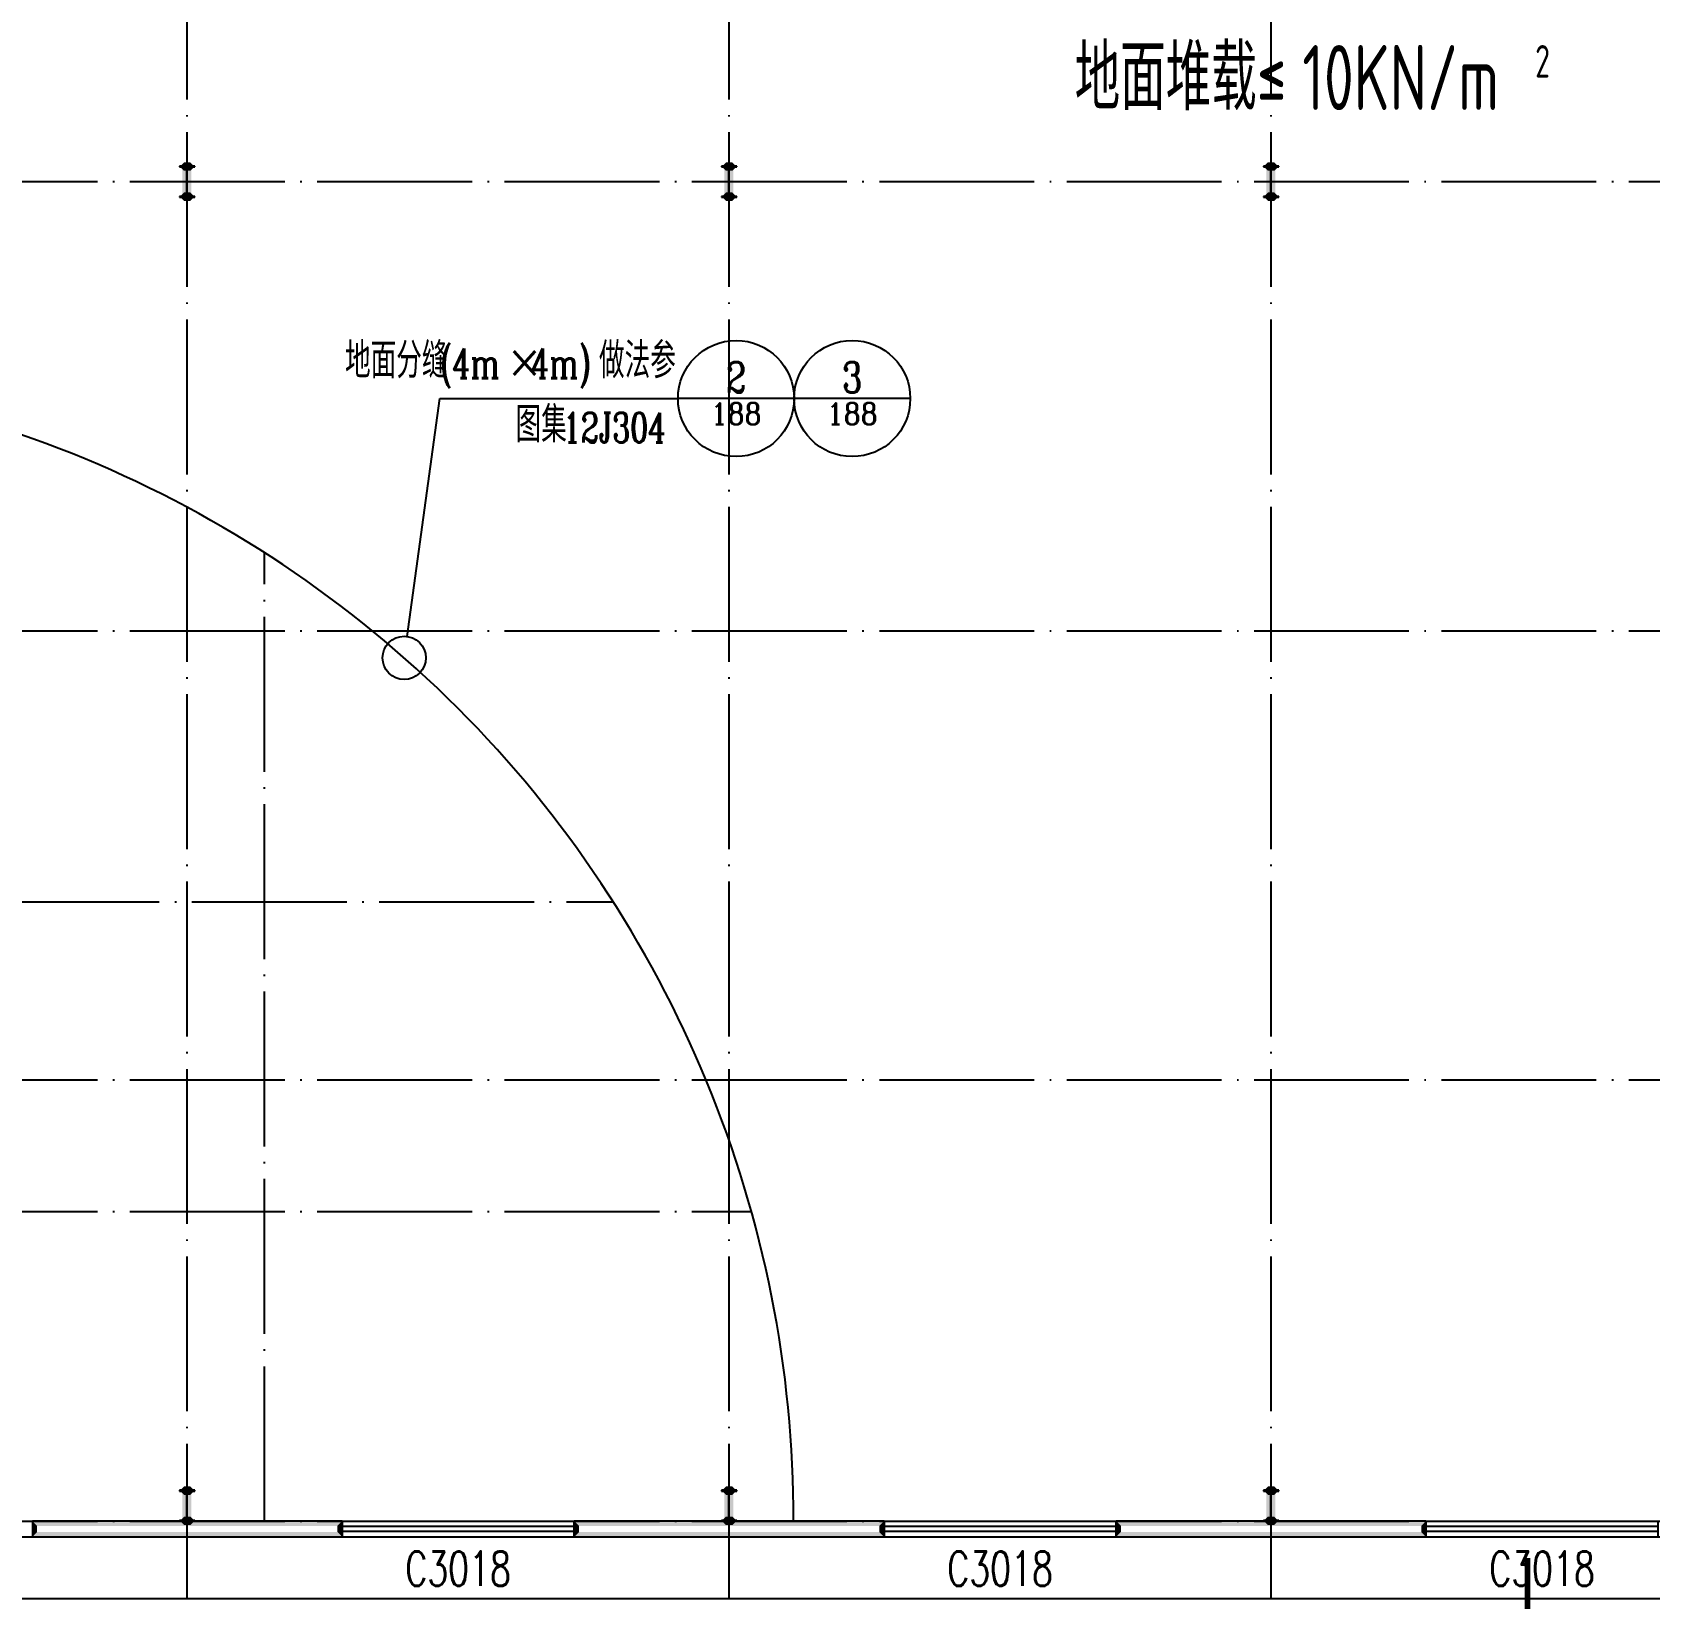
# Model space of a CAD drawing. Extents: x -21908402 to 2004492, y 83987 to 5079726.
# Drawn here: x 1838491 to 1859380, y 347578 to 367807 of the extents above; entities that cross this region are included whole.
import ezdxf
from ezdxf.enums import TextEntityAlignment as Align

# ---------------------------------------------------------------- set-up
doc = ezdxf.new("R2010")
doc.units = 0
doc.header["$LTSCALE"] = 1000
doc.linetypes.add('DOTE', pattern=[2.42, 2, -0.2, 0.02, -0.2])
doc.layers.get('0').update_dxf_attribs({"linetype": 'CONTINUOUS'})
for name, color, linetype in [('COLUMN', 9, 'CONTINUOUS'), ('DIM_IDEN', 3, 'CONTINUOUS'), ('DIM_SYMB', 3, 'CONTINUOUS'), ('DOTE', 1, 'DOTE'), ('GROUND', 2, 'CONTINUOUS'), ('PUB_TEXT', 7, 'CONTINUOUS'), ('PUB_WALL', 9, 'CONTINUOUS'), ('WALL', 6, 'CONTINUOUS'), ('WINDOW', 94, 'CONTINUOUS'), ('WINDOW_TEXT', 7, 'CONTINUOUS')]:
    doc.layers.add(name, color=color, linetype=linetype)
doc.styles.add('_TCH_LABEL', font='COMPLEX', dxfattribs={"bigfont": 'GBCBIG'})
doc.styles.add('_TCH_WINDOW', font='SIMPLEX', dxfattribs={"bigfont": 'GBCBIG'})
doc.styles.get("Standard").update_dxf_attribs({"font": 'tssdeng.shx', "width": 0.7, "bigfont": 'hztxt.shx'})

# ---------------------------------------------------------------- blocks, each defined once
blk = doc.blocks.new('$WINLIB2D$00000001')
at = {"color": 0}
for points in [[(-0.5, 0.5), (-0.5, -0.5)], [(-0.5, 0.5), (0.5, 0.5)], [(0.5, -0.5), (0.5, 0.5)], [(0.5, 0.1667), (-0.5, 0.1667)], [(0.5, -0.1667), (-0.5, -0.1667)], [(-0.5, -0.5), (0.5, -0.5)]]:
    blk.add_lwpolyline(points, dxfattribs=at)

msp = doc.modelspace()

# ---------------------------------------------------------------- hatches: boundary and pattern name
at = {"layer": 'COLUMN'}
for points in [[(1840391, 366078.4), (1840391, 366068.4), (1840451, 366128.4), (1840451, 366018.4)], [(1840391, 366068.4), (1840478.8, 366068.4), (1840503.7, 366128.4), (1840451, 366128.4)], [(1840591, 366078.4), (1840391, 366078.4), (1840451, 366018.4), (1840531, 366018.4)], [(1840489.8, 366063.4), (1840494.8, 366068.4), (1840470, 366128.4), (1840429.8, 366088.3)], [(1840489.8, 365693.4), (1840489.8, 366063.4), (1840429.8, 366088.3), (1840429.8, 365668.6)], [(1840494.8, 366068.4), (1840591, 366068.4), (1840531, 366128.4), (1840470, 366128.4)], [(1840478.8, 366068.4), (1840483.8, 366063.4), (1840543.8, 366088.3), (1840503.7, 366128.4)], [(1840483.8, 366063.4), (1840483.8, 365693.4), (1840543.8, 365668.6), (1840543.8, 366088.3)], [(1840591, 366068.4), (1840591, 366078.4), (1840531, 366018.4), (1840531, 366128.4)], [(1847391, 366078.4), (1847391, 366068.4), (1847451, 366128.4), (1847451, 366018.4)], [(1847391, 366068.4), (1847478.8, 366068.4), (1847503.7, 366128.4), (1847451, 366128.4)], [(1847591, 366078.4), (1847391, 366078.4), (1847451, 366018.4), (1847531, 366018.4)], [(1847489.8, 366063.4), (1847494.8, 366068.4), (1847470, 366128.4), (1847429.8, 366088.3)], [(1847489.8, 365693.4), (1847489.8, 366063.4), (1847429.8, 366088.3), (1847429.8, 365668.6)], [(1847494.8, 366068.4), (1847591, 366068.4), (1847531, 366128.4), (1847470, 366128.4)], [(1847478.8, 366068.4), (1847483.8, 366063.4), (1847543.8, 366088.3), (1847503.7, 366128.4)], [(1847483.8, 366063.4), (1847483.8, 365693.4), (1847543.8, 365668.6), (1847543.8, 366088.3)], [(1847591, 366068.4), (1847591, 366078.4), (1847531, 366018.4), (1847531, 366128.4)], [(1854391, 366078.4), (1854391, 366068.4), (1854451, 366128.4), (1854451, 366018.4)], [(1854391, 366068.4), (1854478.8, 366068.4), (1854503.7, 366128.4), (1854451, 366128.4)], [(1854591, 366078.4), (1854391, 366078.4), (1854451, 366018.4), (1854531, 366018.4)], [(1854489.8, 366063.4), (1854494.8, 366068.4), (1854470, 366128.4), (1854429.8, 366088.3)], [(1854489.8, 365693.4), (1854489.8, 366063.4), (1854429.8, 366088.3), (1854429.8, 365668.6)], [(1854494.8, 366068.4), (1854591, 366068.4), (1854531, 366128.4), (1854470, 366128.4)], [(1854478.8, 366068.4), (1854483.8, 366063.4), (1854543.8, 366088.3), (1854503.7, 366128.4)], [(1854483.8, 366063.4), (1854483.8, 365693.4), (1854543.8, 365668.6), (1854543.8, 366088.3)], [(1854591, 366068.4), (1854591, 366078.4), (1854531, 366018.4), (1854531, 366128.4)], [(1840391, 365678.4), (1840591, 365678.4), (1840531, 365738.4), (1840451, 365738.4)], [(1840391, 365688.4), (1840391, 365678.4), (1840451, 365738.4), (1840451, 365628.4)], [(1840478.8, 365688.4), (1840391, 365688.4), (1840451, 365628.4), (1840503.7, 365628.4)], [(1840494.8, 365688.4), (1840489.8, 365693.4), (1840429.8, 365668.6), (1840470, 365628.4)], [(1840591, 365688.4), (1840494.8, 365688.4), (1840470, 365628.4), (1840531, 365628.4)], [(1840483.8, 365693.4), (1840478.8, 365688.4), (1840503.7, 365628.4), (1840543.8, 365668.6)], [(1840591, 365678.4), (1840591, 365688.4), (1840531, 365628.4), (1840531, 365738.4)], [(1847391, 365678.4), (1847591, 365678.4), (1847531, 365738.4), (1847451, 365738.4)], [(1847391, 365688.4), (1847391, 365678.4), (1847451, 365738.4), (1847451, 365628.4)], [(1847478.8, 365688.4), (1847391, 365688.4), (1847451, 365628.4), (1847503.7, 365628.4)], [(1847494.8, 365688.4), (1847489.8, 365693.4), (1847429.8, 365668.6), (1847470, 365628.4)], [(1847591, 365688.4), (1847494.8, 365688.4), (1847470, 365628.4), (1847531, 365628.4)], [(1847483.8, 365693.4), (1847478.8, 365688.4), (1847503.7, 365628.4), (1847543.8, 365668.6)], [(1847591, 365678.4), (1847591, 365688.4), (1847531, 365628.4), (1847531, 365738.4)], [(1854391, 365678.4), (1854591, 365678.4), (1854531, 365738.4), (1854451, 365738.4)], [(1854391, 365688.4), (1854391, 365678.4), (1854451, 365738.4), (1854451, 365628.4)], [(1854478.8, 365688.4), (1854391, 365688.4), (1854451, 365628.4), (1854503.7, 365628.4)], [(1854494.8, 365688.4), (1854489.8, 365693.4), (1854429.8, 365668.6), (1854470, 365628.4)], [(1854591, 365688.4), (1854494.8, 365688.4), (1854470, 365628.4), (1854531, 365628.4)], [(1854483.8, 365693.4), (1854478.8, 365688.4), (1854503.7, 365628.4), (1854543.8, 365668.6)], [(1854591, 365678.4), (1854591, 365688.4), (1854531, 365628.4), (1854531, 365738.4)], [(1840391, 348978.4), (1840391, 348968.4), (1840451, 349028.4), (1840451, 348918.4)], [(1840391, 348968.4), (1840478.8, 348968.4), (1840503.7, 349028.4), (1840451, 349028.4)], [(1840591, 348978.4), (1840391, 348978.4), (1840451, 348918.4), (1840531, 348918.4)], [(1840489.8, 348963.4), (1840494.8, 348968.4), (1840470, 349028.4), (1840429.8, 348988.3)], [(1840489.8, 348593.4), (1840489.8, 348963.4), (1840429.8, 348988.3), (1840429.8, 348568.6)], [(1840494.8, 348968.4), (1840591, 348968.4), (1840531, 349028.4), (1840470, 349028.4)], [(1840478.8, 348968.4), (1840483.8, 348963.4), (1840543.8, 348988.3), (1840503.7, 349028.4)], [(1840483.8, 348963.4), (1840483.8, 348593.4), (1840543.8, 348568.6), (1840543.8, 348988.3)], [(1840591, 348968.4), (1840591, 348978.4), (1840531, 348918.4), (1840531, 349028.4)], [(1847391, 348978.4), (1847391, 348968.4), (1847451, 349028.4), (1847451, 348918.4)], [(1847391, 348968.4), (1847478.8, 348968.4), (1847503.7, 349028.4), (1847451, 349028.4)], [(1847591, 348978.4), (1847391, 348978.4), (1847451, 348918.4), (1847531, 348918.4)], [(1847489.8, 348963.4), (1847494.8, 348968.4), (1847470, 349028.4), (1847429.8, 348988.3)], [(1847489.8, 348593.4), (1847489.8, 348963.4), (1847429.8, 348988.3), (1847429.8, 348568.6)], [(1847494.8, 348968.4), (1847591, 348968.4), (1847531, 349028.4), (1847470, 349028.4)], [(1847478.8, 348968.4), (1847483.8, 348963.4), (1847543.8, 348988.3), (1847503.7, 349028.4)], [(1847483.8, 348963.4), (1847483.8, 348593.4), (1847543.8, 348568.6), (1847543.8, 348988.3)], [(1847591, 348968.4), (1847591, 348978.4), (1847531, 348918.4), (1847531, 349028.4)], [(1854391, 348978.4), (1854391, 348968.4), (1854451, 349028.4), (1854451, 348918.4)], [(1854391, 348968.4), (1854478.8, 348968.4), (1854503.7, 349028.4), (1854451, 349028.4)], [(1854591, 348978.4), (1854391, 348978.4), (1854451, 348918.4), (1854531, 348918.4)], [(1854489.8, 348963.4), (1854494.8, 348968.4), (1854470, 349028.4), (1854429.8, 348988.3)], [(1854489.8, 348593.4), (1854489.8, 348963.4), (1854429.8, 348988.3), (1854429.8, 348568.6)], [(1854494.8, 348968.4), (1854591, 348968.4), (1854531, 349028.4), (1854470, 349028.4)], [(1854478.8, 348968.4), (1854483.8, 348963.4), (1854543.8, 348988.3), (1854503.7, 349028.4)], [(1854483.8, 348963.4), (1854483.8, 348593.4), (1854543.8, 348568.6), (1854543.8, 348988.3)], [(1854591, 348968.4), (1854591, 348978.4), (1854531, 348918.4), (1854531, 349028.4)], [(1840391, 348578.4), (1840591, 348578.4), (1840531, 348638.4), (1840451, 348638.4)], [(1840391, 348588.4), (1840391, 348578.4), (1840451, 348638.4), (1840451, 348528.4)], [(1840478.8, 348588.4), (1840391, 348588.4), (1840451, 348528.4), (1840503.7, 348528.4)], [(1840494.8, 348588.4), (1840489.8, 348593.4), (1840429.8, 348568.6), (1840470, 348528.4)], [(1840591, 348588.4), (1840494.8, 348588.4), (1840470, 348528.4), (1840531, 348528.4)], [(1840483.8, 348593.4), (1840478.8, 348588.4), (1840503.7, 348528.4), (1840543.8, 348568.6)], [(1840591, 348578.4), (1840591, 348588.4), (1840531, 348528.4), (1840531, 348638.4)], [(1847391, 348578.4), (1847591, 348578.4), (1847531, 348638.4), (1847451, 348638.4)], [(1847391, 348588.4), (1847391, 348578.4), (1847451, 348638.4), (1847451, 348528.4)], [(1847478.8, 348588.4), (1847391, 348588.4), (1847451, 348528.4), (1847503.7, 348528.4)], [(1847494.8, 348588.4), (1847489.8, 348593.4), (1847429.8, 348568.6), (1847470, 348528.4)], [(1847591, 348588.4), (1847494.8, 348588.4), (1847470, 348528.4), (1847531, 348528.4)], [(1847483.8, 348593.4), (1847478.8, 348588.4), (1847503.7, 348528.4), (1847543.8, 348568.6)], [(1847591, 348578.4), (1847591, 348588.4), (1847531, 348528.4), (1847531, 348638.4)], [(1854391, 348578.4), (1854591, 348578.4), (1854531, 348638.4), (1854451, 348638.4)], [(1854391, 348588.4), (1854391, 348578.4), (1854451, 348638.4), (1854451, 348528.4)], [(1854478.8, 348588.4), (1854391, 348588.4), (1854451, 348528.4), (1854503.7, 348528.4)], [(1854494.8, 348588.4), (1854489.8, 348593.4), (1854429.8, 348568.6), (1854470, 348528.4)], [(1854591, 348588.4), (1854494.8, 348588.4), (1854470, 348528.4), (1854531, 348528.4)], [(1854483.8, 348593.4), (1854478.8, 348588.4), (1854503.7, 348528.4), (1854543.8, 348568.6)], [(1854591, 348578.4), (1854591, 348588.4), (1854531, 348528.4), (1854531, 348638.4)]]:
    msp.add_hatch(color=256, dxfattribs=at).paths.add_polyline_path(points)
at = {"layer": 'PUB_WALL'}
for points in [[(1840488.9, 348578.4), (1838491, 348578.4), (1838551, 348518.4), (1840488.9, 348518.4)], [(1838491, 348578.4), (1838491, 348378.4), (1838551, 348438.4), (1838551, 348518.4)], [(1838491, 348378.4), (1840488.9, 348378.4), (1840488.9, 348438.4), (1838551, 348438.4)], [(1842491, 348578.4), (1840488.9, 348578.4), (1840488.9, 348518.4), (1842431, 348518.4)], [(1840488.9, 348378.4), (1842491, 348378.4), (1842431, 348438.4), (1840488.9, 348438.4)], [(1842491, 348378.4), (1842491, 348578.4), (1842431, 348518.4), (1842431, 348438.4)], [(1847488.9, 348578.4), (1845491, 348578.4), (1845551, 348518.4), (1847488.9, 348518.4)], [(1845491, 348578.4), (1845491, 348378.4), (1845551, 348438.4), (1845551, 348518.4)], [(1845491, 348378.4), (1847488.9, 348378.4), (1847488.9, 348438.4), (1845551, 348438.4)], [(1849491, 348578.4), (1847488.9, 348578.4), (1847488.9, 348518.4), (1849431, 348518.4)], [(1847488.9, 348378.4), (1849491, 348378.4), (1849431, 348438.4), (1847488.9, 348438.4)], [(1849491, 348378.4), (1849491, 348578.4), (1849431, 348518.4), (1849431, 348438.4)], [(1854488.9, 348578.4), (1852491, 348578.4), (1852551, 348518.4), (1854488.9, 348518.4)], [(1852491, 348578.4), (1852491, 348378.4), (1852551, 348438.4), (1852551, 348518.4)], [(1852491, 348378.4), (1854488.9, 348378.4), (1854488.9, 348438.4), (1852551, 348438.4)], [(1856491, 348578.4), (1854488.9, 348578.4), (1854488.9, 348518.4), (1856431, 348518.4)], [(1854488.9, 348378.4), (1856491, 348378.4), (1856431, 348438.4), (1854488.9, 348438.4)], [(1856491, 348378.4), (1856491, 348578.4), (1856431, 348518.4), (1856431, 348438.4)]]:
    msp.add_hatch(color=256, dxfattribs=at).paths.add_polyline_path(points)

# ---------------------------------------------------------------- linework, layer by layer
msp.add_arc((1833491, 348596.4), 14832.6, 359.93047, 90)
at = {"layer": 'COLUMN'}
for p, q in [((1840591, 366078.4), (1840391, 366078.4)), ((1840391, 366078.4), (1840391, 366068.4)), ((1840391, 366068.4), (1840478.8, 366068.4)), ((1840478.8, 366068.4), (1840483.8, 366063.4)), ((1840483.8, 366063.4), (1840483.8, 365693.4)), ((1840489.8, 366063.4), (1840494.8, 366068.4)), ((1840489.8, 365693.4), (1840489.8, 366063.4)), ((1840494.8, 366068.4), (1840591, 366068.4)), ((1840591, 366068.4), (1840591, 366078.4)), ((1847591, 366078.4), (1847391, 366078.4)), ((1847391, 366078.4), (1847391, 366068.4)), ((1847391, 366068.4), (1847478.8, 366068.4)), ((1847478.8, 366068.4), (1847483.8, 366063.4)), ((1847483.8, 366063.4), (1847483.8, 365693.4)), ((1847489.8, 366063.4), (1847494.8, 366068.4)), ((1847489.8, 365693.4), (1847489.8, 366063.4)), ((1847494.8, 366068.4), (1847591, 366068.4)), ((1847591, 366068.4), (1847591, 366078.4)), ((1854591, 366078.4), (1854391, 366078.4)), ((1854391, 366078.4), (1854391, 366068.4)), ((1854391, 366068.4), (1854478.8, 366068.4)), ((1854478.8, 366068.4), (1854483.8, 366063.4)), ((1854483.8, 366063.4), (1854483.8, 365693.4)), ((1854489.8, 366063.4), (1854494.8, 366068.4)), ((1854489.8, 365693.4), (1854489.8, 366063.4)), ((1854494.8, 366068.4), (1854591, 366068.4)), ((1854591, 366068.4), (1854591, 366078.4)), ((1840478.8, 365688.4), (1840391, 365688.4)), ((1840391, 365688.4), (1840391, 365678.4)), ((1840391, 365678.4), (1840591, 365678.4)), ((1840483.8, 365693.4), (1840478.8, 365688.4)), ((1840494.8, 365688.4), (1840489.8, 365693.4)), ((1840591, 365688.4), (1840494.8, 365688.4)), ((1840591, 365678.4), (1840591, 365688.4)), ((1847478.8, 365688.4), (1847391, 365688.4)), ((1847391, 365688.4), (1847391, 365678.4)), ((1847391, 365678.4), (1847591, 365678.4)), ((1847483.8, 365693.4), (1847478.8, 365688.4)), ((1847494.8, 365688.4), (1847489.8, 365693.4)), ((1847591, 365688.4), (1847494.8, 365688.4)), ((1847591, 365678.4), (1847591, 365688.4)), ((1854478.8, 365688.4), (1854391, 365688.4)), ((1854391, 365688.4), (1854391, 365678.4)), ((1854391, 365678.4), (1854591, 365678.4)), ((1854483.8, 365693.4), (1854478.8, 365688.4)), ((1854494.8, 365688.4), (1854489.8, 365693.4)), ((1854591, 365688.4), (1854494.8, 365688.4)), ((1854591, 365678.4), (1854591, 365688.4)), ((1840591, 348978.4), (1840391, 348978.4)), ((1840391, 348978.4), (1840391, 348968.4)), ((1840391, 348968.4), (1840478.8, 348968.4)), ((1840478.8, 348968.4), (1840483.8, 348963.4)), ((1840483.8, 348963.4), (1840483.8, 348593.4)), ((1840489.8, 348963.4), (1840494.8, 348968.4)), ((1840489.8, 348593.4), (1840489.8, 348963.4)), ((1840494.8, 348968.4), (1840591, 348968.4)), ((1840591, 348968.4), (1840591, 348978.4)), ((1847591, 348978.4), (1847391, 348978.4)), ((1847391, 348978.4), (1847391, 348968.4)), ((1847391, 348968.4), (1847478.8, 348968.4)), ((1847478.8, 348968.4), (1847483.8, 348963.4)), ((1847483.8, 348963.4), (1847483.8, 348593.4)), ((1847489.8, 348963.4), (1847494.8, 348968.4)), ((1847489.8, 348593.4), (1847489.8, 348963.4)), ((1847494.8, 348968.4), (1847591, 348968.4)), ((1847591, 348968.4), (1847591, 348978.4)), ((1854591, 348978.4), (1854391, 348978.4)), ((1854391, 348978.4), (1854391, 348968.4)), ((1854391, 348968.4), (1854478.8, 348968.4)), ((1854478.8, 348968.4), (1854483.8, 348963.4)), ((1854483.8, 348963.4), (1854483.8, 348593.4)), ((1854489.8, 348963.4), (1854494.8, 348968.4)), ((1854489.8, 348593.4), (1854489.8, 348963.4)), ((1854494.8, 348968.4), (1854591, 348968.4)), ((1854591, 348968.4), (1854591, 348978.4)), ((1840478.8, 348588.4), (1840391, 348588.4)), ((1840391, 348588.4), (1840391, 348578.4)), ((1840391, 348578.4), (1840591, 348578.4)), ((1840483.8, 348593.4), (1840478.8, 348588.4)), ((1840494.8, 348588.4), (1840489.8, 348593.4)), ((1840591, 348588.4), (1840494.8, 348588.4)), ((1840591, 348578.4), (1840591, 348588.4)), ((1847478.8, 348588.4), (1847391, 348588.4)), ((1847391, 348588.4), (1847391, 348578.4)), ((1847391, 348578.4), (1847591, 348578.4)), ((1847483.8, 348593.4), (1847478.8, 348588.4)), ((1847494.8, 348588.4), (1847489.8, 348593.4)), ((1847591, 348588.4), (1847494.8, 348588.4)), ((1847591, 348578.4), (1847591, 348588.4)), ((1854478.8, 348588.4), (1854391, 348588.4)), ((1854391, 348588.4), (1854391, 348578.4)), ((1854391, 348578.4), (1854591, 348578.4)), ((1854483.8, 348593.4), (1854478.8, 348588.4)), ((1854494.8, 348588.4), (1854489.8, 348593.4)), ((1854591, 348588.4), (1854494.8, 348588.4)), ((1854591, 348578.4), (1854591, 348588.4))]:
    msp.add_line(p, q, dxfattribs=at)
at = {"layer": 'DIM_IDEN'}
for p, q in [((1843331.7, 360004.4), (1843754.8, 363077.5)), ((1843754.8, 363077.5), (1846830.4, 363077.5)), ((1848330.4, 363077.5), (1846830.4, 363077.5)), ((1849830.4, 363077.5), (1848330.4, 363077.5))]:
    msp.add_line(p, q, dxfattribs=at)
for centre, radius in [((1847580.4, 363077.5), 750), ((1849080.4, 363077.5), 750), ((1843293.6, 359728.1), 278.9)]:
    msp.add_circle(centre, radius, dxfattribs=at)
at = {"layer": 'DIM_SYMB', "const_width": 75}
msp.add_lwpolyline([(1857803.3, 348101.5), (1857803.3, 346601.5), (1858703.3, 346601.5)], dxfattribs=at)
at = {"layer": 'DOTE'}
for p, q in [((1840491, 347578.4), (1840491, 384178.4)), ((1847491, 347578.4), (1847491, 384178.4)), ((1854491, 347578.4), (1854491, 384178.4)), ((1832491, 365878.4), (1876491, 365878.4)), ((1832491, 360078.4), (1876491, 360078.4)), ((1832491, 354278.4), (1876491, 354278.4)), ((1832491, 348578.4), (1876491, 348578.4))]:
    msp.add_line(p, q, dxfattribs=at)
at = {"layer": 'DOTE', "color": 253}
for p, q in [((1841491, 348578.4), (1841491, 361086.7)), ((1833291, 356578.4), (1845992.8, 356578.4)), ((1832491, 352578.4), (1847779.1, 352578.4))]:
    msp.add_line(p, q, dxfattribs=at)
at = {"layer": 'GROUND'}
for p, q in [((1833291, 348378.4), (1875691, 348378.4)), ((1832491, 347578.4), (1876491, 347578.4))]:
    msp.add_line(p, q, dxfattribs=at)
at = {"layer": 'WALL'}
for p, q in [((1840391, 348578.4), (1838491, 348578.4)), ((1838491, 348578.4), (1838491, 348378.4)), ((1842491, 348578.4), (1840591, 348578.4)), ((1842491, 348378.4), (1842491, 348578.4)), ((1847391, 348578.4), (1845491, 348578.4)), ((1845491, 348578.4), (1845491, 348378.4)), ((1849491, 348578.4), (1847591, 348578.4)), ((1849491, 348378.4), (1849491, 348578.4)), ((1854391, 348578.4), (1852491, 348578.4)), ((1852491, 348578.4), (1852491, 348378.4)), ((1856491, 348578.4), (1854591, 348578.4)), ((1856491, 348378.4), (1856491, 348578.4)), ((1838491, 348378.4), (1840488.9, 348378.4)), ((1840488.9, 348378.4), (1842491, 348378.4)), ((1845491, 348378.4), (1847488.9, 348378.4)), ((1847488.9, 348378.4), (1849491, 348378.4)), ((1852491, 348378.4), (1854488.9, 348378.4)), ((1854488.9, 348378.4), (1856491, 348378.4))]:
    msp.add_line(p, q, dxfattribs=at)

# ---------------------------------------------------------------- block references
at = {"layer": 'WINDOW'}
ref = msp.add_blockref('$WINLIB2D$00000001', (1843991, 348478.4), dxfattribs=dict(at, xscale=3000, yscale=200, zscale=3000))
ref.add_attrib('A', 'C3018', (1843308.5, 347742.8), dxfattribs={"layer": 'WINDOW_TEXT', "height": 446.25, "style": '_TCH_WINDOW', "width": 0.705882})
ref = msp.add_blockref('$WINLIB2D$00000001', (1850991, 348478.4), dxfattribs=dict(at, xscale=3000, yscale=200, zscale=3000))
ref.add_attrib('A', 'C3018', (1850308.5, 347742.8), dxfattribs={"layer": 'WINDOW_TEXT', "height": 446.25, "style": '_TCH_WINDOW', "width": 0.705882})
ref = msp.add_blockref('$WINLIB2D$00000001', (1857991, 348478.4), dxfattribs=dict(at, xscale=3000, yscale=200, zscale=3000))
ref.add_attrib('A', 'C3018', (1857308.5, 347742.8), dxfattribs={"layer": 'WINDOW_TEXT', "height": 446.25, "style": '_TCH_WINDOW', "width": 0.705882})

# ---------------------------------------------------------------- texts
at = {"layer": 'PUB_TEXT', "width": 0.7}
for s, height, p in [('地面堆载≤', 840, (1851953.2, 366802.5)), ('10KN/m', 840, (1854893.2, 366802.5)), ('2', 420, (1857901.1, 367222.5))]:
    msp.add_text(s, height=height, dxfattribs=at).set_placement(p)
at = {"layer": 'PUB_TEXT', "style": '_TCH_LABEL'}
for s, height, p in [('地面分缝', 459.57, (1842529.3, 363340)), ('×', 459.6, (1844629.1, 363340)), ('做法参', 459.57, (1845809.7, 363340)), ('图集', 459.57, (1844732.6, 362511.7))]:
    msp.add_text(s, height=height, dxfattribs=at).set_placement(p)
at = {"layer": 'PUB_TEXT', "style": '_TCH_LABEL', "width": 0.705882}
for s, p in [('(4m', (1843754.8, 363340)), ('4m)', (1844935.5, 363340)), ('12J304', (1845345.4, 362511.7))]:
    msp.add_text(s, height=382.5, dxfattribs=at).set_placement(p)
at = {"layer": 'PUB_TEXT', "style": '_TCH_LABEL'}
for s, height, p, p2 in [('2', 391.5, (1847449.9, 363155.8), (1847710.9, 363155.8)), ('3', 391.5, (1848949.9, 363155.8), (1849210.9, 363155.8)), ('188', 280.64, (1847253, 362740.8), (1847907.8, 362740.8)), ('188', 280.64, (1848753, 362740.8), (1849407.8, 362740.8))]:
    msp.add_text(s, height=height, dxfattribs=at).set_placement(p, p2, align=Align.FIT)

doc.saveas('drawing.dxf')
